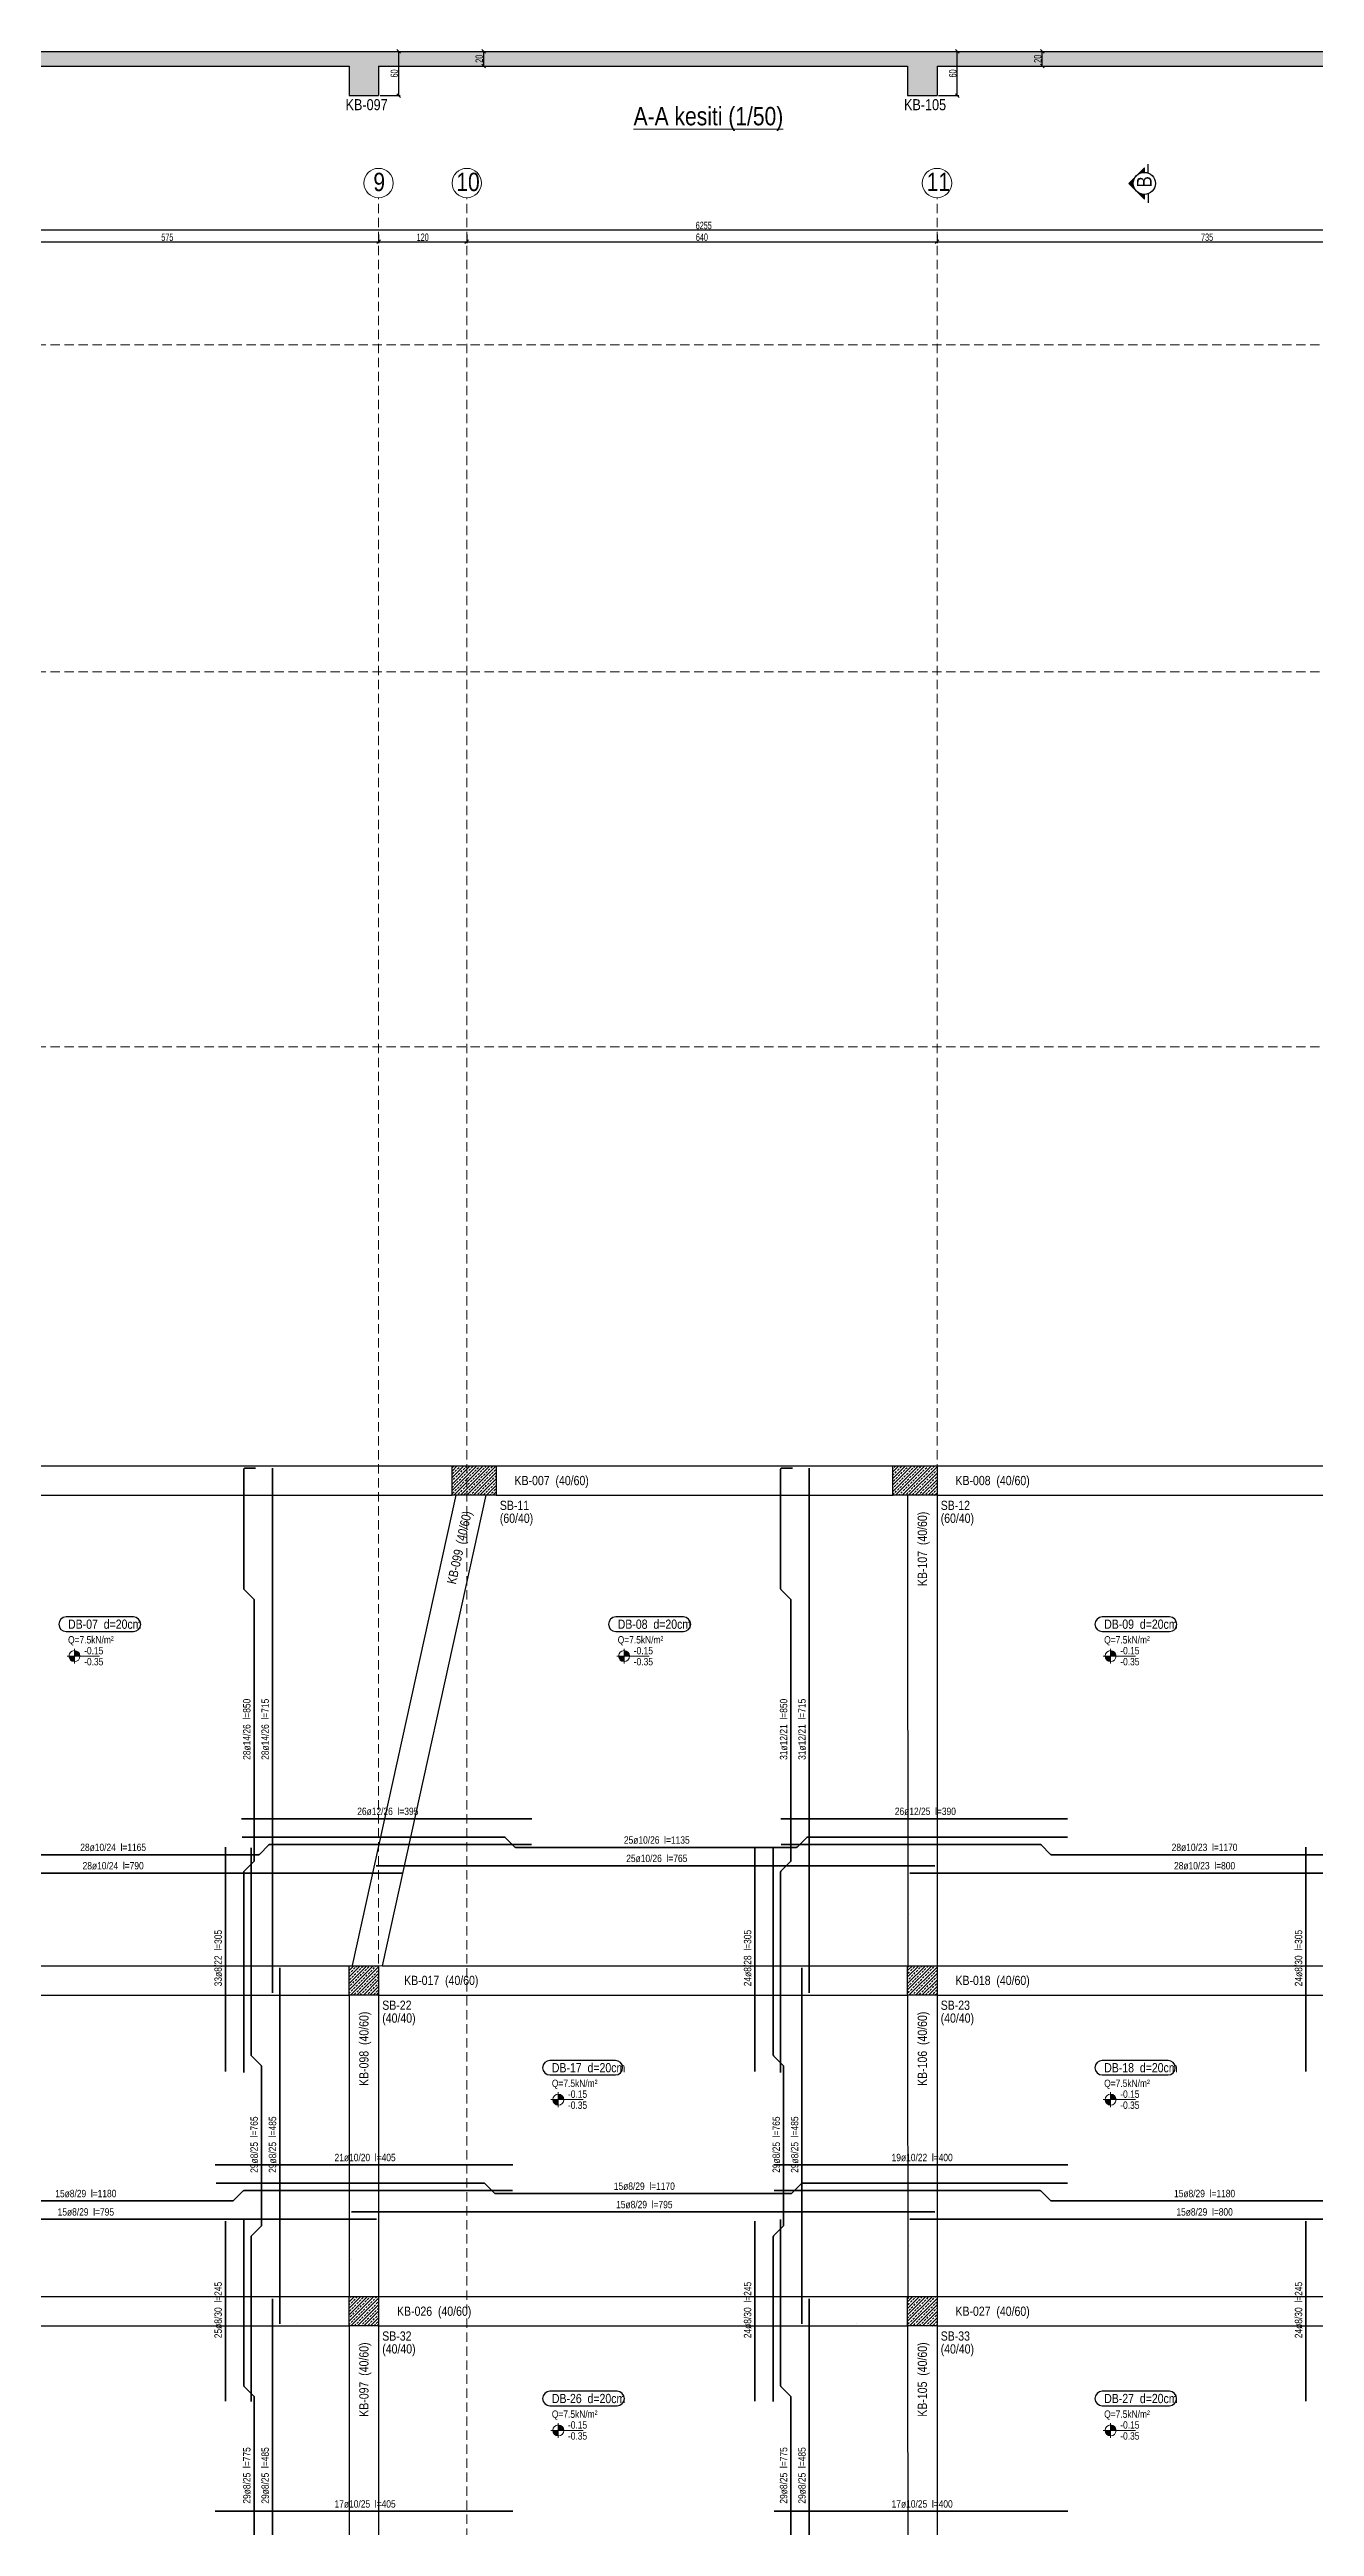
# Model space of a CAD drawing. Header units: millimetres. Extents: x 2275 to 9269, y 491 to 7321.
# Drawn here: x 4992 to 6714, y 3919 to 7288 of the extents above; entities that cross this region are included whole.
import ezdxf
from ezdxf.enums import TextEntityAlignment as Align

# ---------------------------------------------------------------- set-up
doc = ezdxf.new("R2010")
doc.units = ezdxf.units.MM
doc.linetypes.add('DASHED', pattern=[19.05, 12.7, -6.35])
for name, color, linetype, lineweight in [('AKS BALONU (BEYKENT)', 7, 'Continuous', 20), ('AKS CIZGISI (BEYKENT)', 252, 'DASHED', 20), ('AKS NO (BEYKENT)', 3, 'Continuous', 20), ('AKS OLCU (BEYKENT)', 200, 'Continuous', 20), ('DONATI (BEYKENT)', 4, 'Continuous', 35), ('DONATI YAZISI (BEYKENT)', 3, 'Continuous', 20), ('DOSEME ISMI (BEYKENT)', 9, 'Continuous', 20), ('DOSEME PAFTA (BEYKENT)', 3, 'Continuous', 20), ('DOSEME SINIRI (BEYKENT)', 2, 'Continuous', 30), ('KESIT (BEYKENT)', 151, 'Continuous', 25), ('KESIT ISMI (BEYKENT)', 6, 'Continuous', 20), ('KIRIS (BEYKENT)', 2, 'Continuous', 30), ('KIRIS ISMI (BEYKENT)', 40, 'Continuous', 20), ('KOLON (BEYKENT)', 3, 'Continuous', 30), ('KOLON ISMI (BEYKENT)', 91, 'Continuous', 20), ('KOT CIZGI (BEYKENT)', 120, 'Continuous', 20), ('KOT YAZI (BEYKENT)', 7, 'Continuous', 20), ('LGP_SLAB', 6, 'Continuous', 30), ('OLCU (BEYKENT)', 14, 'Continuous', 20), ('TARAMA (BEYKENT)', 252, 'Continuous', 25), ('YAZI (BEYKENT)', 140, 'Continuous', 20)]:
    doc.layers.add(name, color=color, linetype=linetype, lineweight=lineweight)
doc.styles.add('DONATI YAZISI (BEYKENT)', font='')
doc.styles.add('DSMOLC-50', font='bahnschrift light condensed', dxfattribs={"width": 0.75, "height": 10})
doc.styles.add('KLNOLC-25', font='bahnschrift light condensed', dxfattribs={"width": 0.75, "height": 10})
doc.styles.add('KOT (BEYKENT)', font='')
doc.styles.add('stastyle', font='RomanSTA.ttf')
doc.styles.add('YAZI (BEYKENT)', font='')
doc.styles.get('DONATI YAZISI (BEYKENT)').set_extended_font_data('Bahnschrift Light Condensed')
doc.styles.get('KOT (BEYKENT)').set_extended_font_data('Bahnschrift Light Condensed')
doc.styles.get('YAZI (BEYKENT)').set_extended_font_data('Bahnschrift Light Condensed')
doc.dimstyles.new('DSMOLC-50', dxfattribs={"dimtxt": 10, "dimasz": 5, "dimexe": 2, "dimexo": 2, "dimgap": 1, "dimtad": 1, "dimdec": 1, "dimrnd": 0.5, "dimzin": 12, "dimdsep": 46, "dimtxsty": 'DSMOLC-50', "dimblk": 'OBLIQUE', "dimblk1": 'OBLIQUE', "dimblk2": 'OBLIQUE', "dimcen": 0, "dimclrt": 7, "dimadec": 0, "dimazin": 0, "dimtfac": 1, "dimtdec": 4, "dimtix": 1, "dimtmove": 2, "dimatfit": 3, "dimfxl": 1, "dimtzin": 0, "dimarcsym": 0})
pattern_1 = [(45, (979.0016, 2596.1246), (-4.4194174, 4.4194174), []), (45, (983.421, 2596.1246), (-4.4194174, 4.4194174), [3.125, -1.5625])]

# ---------------------------------------------------------------- blocks, each defined once
blk = doc.blocks.new('_Oblique')
at = {"color": 0, "linetype": 'ByBlock', "lineweight": -2}
blk.add_line((-0.5, -0.5), (0.5, 0.5), dxfattribs=at)
blk = doc.blocks.new('*D135')
at = {"layer": 'AKS OLCU (BEYKENT)', "color": 0, "lineweight": -2, "transparency": 16777216}
for p, q in [((4865.3, 7036.6), (4865.3, 7024.6)), ((4865.3, 7026.6), (5440.3, 7026.6)), ((5440.3, 7036.6), (5440.3, 7024.6))]:
    blk.add_line(p, q, dxfattribs=at)
at = {"layer": 'DEFPOINTS', "color": 0, "transparency": 16777216}
for p in [(4865.3, 7038.6), (5440.3, 7038.6), (5440.3, 7026.6)]:
    blk.add_point(p, dxfattribs=at)
at = {"layer": 'AKS OLCU (BEYKENT)', "color": 0, "lineweight": -2, "transparency": 16777216, "xscale": 5, "yscale": 5, "zscale": 5, "rotation": 180}
blk.add_blockref('_Oblique', (4865.3, 7026.6), dxfattribs=at)
at = {"layer": 'AKS OLCU (BEYKENT)', "color": 0, "lineweight": -2, "transparency": 16777216, "xscale": 5, "yscale": 5, "zscale": 5}
blk.add_blockref('_Oblique', (5440.3, 7026.6), dxfattribs=at)
at = {"layer": 'AKS OLCU (BEYKENT)', "color": 7, "transparency": 16777216, "insert": (5152.8, 7032.6), "char_height": 10, "attachment_point": 5, "style": 'DSMOLC-50'}
blk.add_mtext('575', dxfattribs=at)
blk = doc.blocks.new('*D136')
at = {"layer": 'AKS OLCU (BEYKENT)', "color": 0, "lineweight": -2, "transparency": 16777216}
for p, q in [((5440.3, 7036.6), (5440.3, 7024.6)), ((5440.3, 7026.6), (5560.3, 7026.6)), ((5560.3, 7036.6), (5560.3, 7024.6))]:
    blk.add_line(p, q, dxfattribs=at)
at = {"layer": 'DEFPOINTS', "color": 0, "transparency": 16777216}
for p in [(5440.3, 7038.6), (5560.3, 7038.6), (5560.3, 7026.6)]:
    blk.add_point(p, dxfattribs=at)
at = {"layer": 'AKS OLCU (BEYKENT)', "color": 0, "lineweight": -2, "transparency": 16777216, "xscale": 5, "yscale": 5, "zscale": 5, "rotation": 180}
blk.add_blockref('_Oblique', (5440.3, 7026.6), dxfattribs=at)
at = {"layer": 'AKS OLCU (BEYKENT)', "color": 0, "lineweight": -2, "transparency": 16777216, "xscale": 5, "yscale": 5, "zscale": 5}
blk.add_blockref('_Oblique', (5560.3, 7026.6), dxfattribs=at)
at = {"layer": 'AKS OLCU (BEYKENT)', "color": 7, "transparency": 16777216, "insert": (5500.3, 7032.7), "char_height": 10, "attachment_point": 5, "style": 'DSMOLC-50'}
blk.add_mtext('120', dxfattribs=at)
blk = doc.blocks.new('*D137')
at = {"layer": 'AKS OLCU (BEYKENT)', "color": 0, "lineweight": -2, "transparency": 16777216}
for p, q in [((5560.3, 7036.6), (5560.3, 7024.6)), ((5560.3, 7026.6), (6200.3, 7026.6)), ((6200.3, 7036.6), (6200.3, 7024.6))]:
    blk.add_line(p, q, dxfattribs=at)
at = {"layer": 'DEFPOINTS', "color": 0, "transparency": 16777216}
for p in [(5560.3, 7038.6), (6200.3, 7038.6), (6200.3, 7026.6)]:
    blk.add_point(p, dxfattribs=at)
at = {"layer": 'AKS OLCU (BEYKENT)', "color": 0, "lineweight": -2, "transparency": 16777216, "xscale": 5, "yscale": 5, "zscale": 5, "rotation": 180}
blk.add_blockref('_Oblique', (5560.3, 7026.6), dxfattribs=at)
at = {"layer": 'AKS OLCU (BEYKENT)', "color": 0, "lineweight": -2, "transparency": 16777216, "xscale": 5, "yscale": 5, "zscale": 5}
blk.add_blockref('_Oblique', (6200.3, 7026.6), dxfattribs=at)
at = {"layer": 'AKS OLCU (BEYKENT)', "color": 7, "transparency": 16777216, "insert": (5880.3, 7032.7), "char_height": 10, "attachment_point": 5, "style": 'DSMOLC-50'}
blk.add_mtext('640', dxfattribs=at)
blk = doc.blocks.new('*D138')
at = {"layer": 'AKS OLCU (BEYKENT)', "color": 0, "lineweight": -2, "transparency": 16777216}
for p, q in [((6200.3, 7036.6), (6200.3, 7024.6)), ((6200.3, 7026.6), (6935.3, 7026.6)), ((6935.3, 7036.6), (6935.3, 7024.6))]:
    blk.add_line(p, q, dxfattribs=at)
at = {"layer": 'DEFPOINTS', "color": 0, "transparency": 16777216}
for p in [(6200.3, 7038.6), (6935.3, 7038.6), (6935.3, 7026.6)]:
    blk.add_point(p, dxfattribs=at)
at = {"layer": 'AKS OLCU (BEYKENT)', "color": 0, "lineweight": -2, "transparency": 16777216, "xscale": 5, "yscale": 5, "zscale": 5, "rotation": 180}
blk.add_blockref('_Oblique', (6200.3, 7026.6), dxfattribs=at)
at = {"layer": 'AKS OLCU (BEYKENT)', "color": 0, "lineweight": -2, "transparency": 16777216, "xscale": 5, "yscale": 5, "zscale": 5}
blk.add_blockref('_Oblique', (6935.3, 7026.6), dxfattribs=at)
at = {"layer": 'AKS OLCU (BEYKENT)', "color": 7, "transparency": 16777216, "insert": (6567.8, 7032.7), "char_height": 10, "attachment_point": 5, "style": 'DSMOLC-50'}
blk.add_mtext('735', dxfattribs=at)
blk = doc.blocks.new('*D144')
at = {"layer": 'AKS OLCU (BEYKENT)', "color": 0, "lineweight": -2, "transparency": 16777216}
for p, q in [((2755.3, 7040.6), (2755.3, 7044.6)), ((2755.3, 7042.6), (9010.3, 7042.6)), ((9010.3, 7040.6), (9010.3, 7044.6))]:
    blk.add_line(p, q, dxfattribs=at)
at = {"layer": 'DEFPOINTS', "color": 0, "transparency": 16777216}
for p in [(9010.3, 7042.6), (2755.3, 7038.6), (9010.3, 7038.6)]:
    blk.add_point(p, dxfattribs=at)
at = {"layer": 'AKS OLCU (BEYKENT)', "color": 0, "lineweight": -2, "transparency": 16777216, "xscale": 5, "yscale": 5, "zscale": 5, "rotation": 180}
blk.add_blockref('_Oblique', (2755.3, 7042.6), dxfattribs=at)
at = {"layer": 'AKS OLCU (BEYKENT)', "color": 0, "lineweight": -2, "transparency": 16777216, "xscale": 5, "yscale": 5, "zscale": 5}
blk.add_blockref('_Oblique', (9010.3, 7042.6), dxfattribs=at)
at = {"layer": 'AKS OLCU (BEYKENT)', "color": 7, "transparency": 16777216, "insert": (5882.8, 7048.7), "char_height": 10, "attachment_point": 5, "style": 'DSMOLC-50'}
blk.add_mtext('6255', dxfattribs=at)
blk = doc.blocks.new('*D200')
at = {"layer": 'DEFPOINTS', "color": 0, "transparency": 16777216}
for p in [(5440.3, 7285.5), (5467.8, 7285.5), (5440.3, 7225.5)]:
    blk.add_point(p, dxfattribs=at)
at = {"layer": 'OLCU (BEYKENT)', "color": 0, "lineweight": -2, "transparency": 16777216}
for p, q in [((5442.3, 7285.5), (5469.8, 7285.5)), ((5467.8, 7225.5), (5467.8, 7285.5)), ((5442.3, 7225.5), (5469.8, 7225.5))]:
    blk.add_line(p, q, dxfattribs=at)
at = {"layer": 'OLCU (BEYKENT)', "color": 0, "lineweight": -2, "transparency": 16777216, "xscale": 5, "yscale": 5, "zscale": 5}
for p, rotation in [((5467.8, 7285.5), 90), ((5467.8, 7225.5), 270)]:
    blk.add_blockref('_Oblique', p, dxfattribs=dict(at, rotation=rotation))
at = {"layer": 'OLCU (BEYKENT)', "color": 7, "lineweight": -3, "transparency": 16777216, "insert": (5461.7, 7255.5), "char_height": 10, "attachment_point": 5, "rotation": 90, "style": 'KLNOLC-25'}
blk.add_mtext('60', dxfattribs=at)
blk = doc.blocks.new('*D102')
at = {"layer": 'DEFPOINTS', "color": 0, "transparency": 16777216}
for p in [(5564, 7285.5), (5583.4, 7285.5), (5564, 7265.5)]:
    blk.add_point(p, dxfattribs=at)
at = {"layer": 'OLCU (BEYKENT)', "color": 0, "lineweight": -2, "transparency": 16777216}
for p, q in [((5566, 7285.5), (5585.4, 7285.5)), ((5583.4, 7265.5), (5583.4, 7285.5)), ((5566, 7265.5), (5585.4, 7265.5))]:
    blk.add_line(p, q, dxfattribs=at)
at = {"layer": 'OLCU (BEYKENT)', "color": 0, "lineweight": -2, "transparency": 16777216, "xscale": 5, "yscale": 5, "zscale": 5}
for p, rotation in [((5583.4, 7285.5), 90), ((5583.4, 7265.5), 270)]:
    blk.add_blockref('_Oblique', p, dxfattribs=dict(at, rotation=rotation))
at = {"layer": 'OLCU (BEYKENT)', "color": 7, "lineweight": -3, "transparency": 16777216, "insert": (5577.3, 7275.5), "char_height": 10, "attachment_point": 5, "rotation": 90, "style": 'KLNOLC-25'}
blk.add_mtext('20', dxfattribs=at)
blk = doc.blocks.new('*D103')
at = {"layer": 'DEFPOINTS', "color": 0, "transparency": 16777216}
for p in [(6200.3, 7285.5), (6227.8, 7285.5), (6200.3, 7225.5)]:
    blk.add_point(p, dxfattribs=at)
at = {"layer": 'OLCU (BEYKENT)', "color": 0, "lineweight": -2, "transparency": 16777216}
for p, q in [((6202.3, 7285.5), (6229.8, 7285.5)), ((6227.8, 7225.5), (6227.8, 7285.5)), ((6202.3, 7225.5), (6229.8, 7225.5))]:
    blk.add_line(p, q, dxfattribs=at)
at = {"layer": 'OLCU (BEYKENT)', "color": 0, "lineweight": -2, "transparency": 16777216, "xscale": 5, "yscale": 5, "zscale": 5}
for p, rotation in [((6227.8, 7285.5), 90), ((6227.8, 7225.5), 270)]:
    blk.add_blockref('_Oblique', p, dxfattribs=dict(at, rotation=rotation))
at = {"layer": 'OLCU (BEYKENT)', "color": 7, "lineweight": -3, "transparency": 16777216, "insert": (6221.7, 7255.5), "char_height": 10, "attachment_point": 5, "rotation": 90, "style": 'KLNOLC-25'}
blk.add_mtext('60', dxfattribs=at)
blk = doc.blocks.new('*D104')
at = {"layer": 'DEFPOINTS', "color": 0, "transparency": 16777216}
for p in [(6324, 7285.5), (6343.4, 7285.5), (6324, 7265.5)]:
    blk.add_point(p, dxfattribs=at)
at = {"layer": 'OLCU (BEYKENT)', "color": 0, "lineweight": -2, "transparency": 16777216}
for p, q in [((6326, 7285.5), (6345.4, 7285.5)), ((6343.4, 7265.5), (6343.4, 7285.5)), ((6326, 7265.5), (6345.4, 7265.5))]:
    blk.add_line(p, q, dxfattribs=at)
at = {"layer": 'OLCU (BEYKENT)', "color": 0, "lineweight": -2, "transparency": 16777216, "xscale": 5, "yscale": 5, "zscale": 5}
for p, rotation in [((6343.4, 7285.5), 90), ((6343.4, 7265.5), 270)]:
    blk.add_blockref('_Oblique', p, dxfattribs=dict(at, rotation=rotation))
at = {"layer": 'OLCU (BEYKENT)', "color": 7, "lineweight": -3, "transparency": 16777216, "insert": (6337.3, 7275.5), "char_height": 10, "attachment_point": 5, "rotation": 90, "style": 'KLNOLC-25'}
blk.add_mtext('20', dxfattribs=at)

msp = doc.modelspace()

# ---------------------------------------------------------------- hatches: boundary and pattern name
at = {"layer": 'KESIT (BEYKENT)', "lineweight": -3}
h = msp.add_hatch(color=256, dxfattribs=at)
h.dxf.hatch_style = 1
h.paths.add_polyline_path([(6471.8, 7116.48), (6461.2, 7105.87), (6471.8, 7095.26, -0.1989124), (6467.41, 7105.87, -0.1989124)])
h = msp.add_hatch(color=256, dxfattribs=at)
h.dxf.hatch_style = 1
h.paths.add_polyline_path([(6482.41, 7127.08), (6471.8, 7116.48, -0.1989124), (6482.41, 7120.87)])
h = msp.add_hatch(color=256, dxfattribs=at)
h.dxf.hatch_style = 1
h.paths.add_polyline_path([(6482.41, 7090.87, -0.1989124), (6471.8, 7095.26), (6482.41, 7084.66)])
at = {"layer": 'KOT CIZGI (BEYKENT)'}
h = msp.add_hatch(color=256, dxfattribs=at)
h.dxf.hatch_style = 1
h.paths.add_polyline_path([(5026.36, 5102.54), (5018.86, 5102.54, 0.4142136), (5026.36, 5095.04)])
h = msp.add_hatch(color=256, dxfattribs=at)
h.dxf.hatch_style = 1
h.paths.add_polyline_path([(5026.36, 5110.04), (5026.36, 5102.54), (5033.86, 5102.54, 0.4142136)])
h = msp.add_hatch(color=256, dxfattribs=at)
h.dxf.hatch_style = 1
h.paths.add_polyline_path([(5774.4, 5102.54), (5766.9, 5102.54, 0.4142136), (5774.4, 5095.04)])
h = msp.add_hatch(color=256, dxfattribs=at)
h.dxf.hatch_style = 1
h.paths.add_polyline_path([(5774.4, 5110.04), (5774.4, 5102.54), (5781.9, 5102.54, 0.4142136)])
h = msp.add_hatch(color=256, dxfattribs=at)
h.dxf.hatch_style = 1
h.paths.add_polyline_path([(6436.46, 5102.54), (6428.96, 5102.54, 0.4142136), (6436.46, 5095.04)])
h = msp.add_hatch(color=256, dxfattribs=at)
h.dxf.hatch_style = 1
h.paths.add_polyline_path([(6436.46, 5110.04), (6436.46, 5102.54), (6443.96, 5102.54, 0.4142136)])
h = msp.add_hatch(color=256, dxfattribs=at)
h.dxf.hatch_style = 1
h.paths.add_polyline_path([(5684.79, 4499.21), (5677.29, 4499.21, 0.4142136), (5684.79, 4491.71)])
h = msp.add_hatch(color=256, dxfattribs=at)
h.dxf.hatch_style = 1
h.paths.add_polyline_path([(5684.79, 4506.71), (5684.79, 4499.21), (5692.29, 4499.21, 0.4142136)])
h = msp.add_hatch(color=256, dxfattribs=at)
h.dxf.hatch_style = 1
h.paths.add_polyline_path([(6436.46, 4499.21), (6428.96, 4499.21, 0.4142136), (6436.46, 4491.71)])
h = msp.add_hatch(color=256, dxfattribs=at)
h.dxf.hatch_style = 1
h.paths.add_polyline_path([(6436.46, 4506.71), (6436.46, 4499.21), (6443.96, 4499.21, 0.4142136)])
h = msp.add_hatch(color=256, dxfattribs=at)
h.dxf.hatch_style = 1
h.paths.add_polyline_path([(5684.79, 4049.21), (5677.29, 4049.21, 0.4142136), (5684.79, 4041.71)])
h = msp.add_hatch(color=256, dxfattribs=at)
h.dxf.hatch_style = 1
h.paths.add_polyline_path([(5684.79, 4056.71), (5684.79, 4049.21), (5692.29, 4049.21, 0.4142136)])
h = msp.add_hatch(color=256, dxfattribs=at)
h.dxf.hatch_style = 1
h.paths.add_polyline_path([(6436.46, 4049.21), (6428.96, 4049.21, 0.4142136), (6436.46, 4041.71)])
h = msp.add_hatch(color=256, dxfattribs=at)
h.dxf.hatch_style = 1
h.paths.add_polyline_path([(6436.46, 4056.71), (6436.46, 4049.21), (6443.96, 4049.21, 0.4142136)])
at = {"layer": 'TARAMA (BEYKENT)', "lineweight": -3}
h = msp.add_hatch(dxfattribs=at)
h.set_pattern_fill('ANSI33', color=256)
h.set_pattern_definition([(45, (979.0016, 2474.559), (-4.490128, 4.490128), []), (45, (983.492, 2474.559), (-4.490128, 4.490128), [3.175, -1.5875])])
h.paths.add_polyline_path([(9010.33, 7285.55), (2755.16, 7285.55), (2755.16, 7225.55), (2785.2, 7225.55), (2785.2, 7265.55), (3075.16, 7265.55), (3075.16, 7225.55), (3115.22, 7225.55), (3115.22, 7265.55), (3845.16, 7265.55), (3845.16, 7225.55), (3905.26, 7225.55), (3905.26, 7265.55), (4640.16, 7265.55), (4640.16, 7225.55), (4680.22, 7225.55), (4680.22, 7265.55), (5400.31, 7265.55), (5400.31, 7225.55), (5440.31, 7225.55), (5440.31, 7265.55), (6160.31, 7265.55), (6160.31, 7225.55), (6200.31, 7225.55), (6200.31, 7265.55), (6905.26, 7265.55), (6905.26, 7225.55), (6965.26, 7225.55), (6965.26, 7265.55), (7685.31, 7265.55), (7685.31, 7225.55), (7725.31, 7225.55), (7725.31, 7265.55), (8210.32, 7265.55), (8210.32, 7225.55), (8250.32, 7225.55), (8250.32, 7265.55), (8980.33, 7265.55), (8980.33, 7225.55), (9010.33, 7225.55)])
at = {"layer": 'TARAMA (BEYKENT)'}
h = msp.add_hatch(dxfattribs=at)
h.set_pattern_fill('ANSI33', color=256, style=0, pattern_type=0)
h.set_pattern_definition(pattern_1)
h.paths.add_polyline_path([(5540.28, 5361.42), (5600.28, 5361.42), (5600.28, 5321.42), (5540.28, 5321.42)], flags=0)
h = msp.add_hatch(dxfattribs=at)
h.set_pattern_fill('ANSI33', color=256, style=0, pattern_type=0)
h.set_pattern_definition(pattern_1)
h.paths.add_polyline_path([(6140.26, 5361.42), (6200.26, 5361.42), (6200.26, 5321.42), (6140.26, 5321.42)], flags=0)
h = msp.add_hatch(dxfattribs=at)
h.set_pattern_fill('ANSI33', color=256, style=0, pattern_type=0)
h.set_pattern_definition(pattern_1)
h.paths.add_polyline_path([(5400.28, 4681.42), (5440.28, 4681.42), (5440.28, 4641.42), (5400.28, 4641.42)], flags=0)
h = msp.add_hatch(dxfattribs=at)
h.set_pattern_fill('ANSI33', color=256, style=0, pattern_type=0)
h.set_pattern_definition(pattern_1)
h.paths.add_polyline_path([(6160.26, 4681.42), (6200.26, 4681.42), (6200.26, 4641.42), (6160.26, 4641.42)], flags=0)
h = msp.add_hatch(dxfattribs=at)
h.set_pattern_fill('ANSI33', color=256, style=0, pattern_type=0)
h.set_pattern_definition(pattern_1)
h.paths.add_polyline_path([(5400.26, 4231.42), (5440.26, 4231.42), (5440.26, 4191.42), (5400.26, 4191.42)], flags=0)
h = msp.add_hatch(dxfattribs=at)
h.set_pattern_fill('ANSI33', color=256, style=0, pattern_type=0)
h.set_pattern_definition(pattern_1)
h.paths.add_polyline_path([(6160.26, 4231.42), (6200.26, 4231.42), (6200.26, 4191.42), (6160.26, 4191.42)], flags=0)

# ---------------------------------------------------------------- linework, layer by layer
at = {"layer": 'AKS BALONU (BEYKENT)'}
for centre in [(5440.26, 7106.42), (5560.26, 7106.42), (6200.26, 7106.42)]:
    msp.add_circle(centre, 20, dxfattribs=at)
at = {"layer": 'AKS CIZGISI (BEYKENT)'}
for p, q in [((5440.26, 531.42), (5440.26, 7086.42)), ((5560.26, 531.42), (5560.26, 7086.42)), ((6200.26, 531.42), (6200.26, 7086.42)), ((2555.26, 6886.42), (9225.26, 6886.42)), ((2555.26, 6441.42), (9225.26, 6441.42)), ((2555.26, 5931.42), (9225.26, 5931.42)), ((2555.26, 5361.42), (9225.26, 5361.42)), ((2555.26, 4681.42), (9225.26, 4681.42)), ((2555.26, 4231.42), (9225.26, 4231.42))]:
    msp.add_line(p, q, dxfattribs=at)
at = {"layer": 'DONATI (BEYKENT)'}
for points in [[(5256.88, 4536.02), (5256.88, 4808.8, -0.1989124), (5257.32, 4809.86), (5270.44, 4822.98, 0.1989124), (5270.88, 4824.04), (5270.88, 5178.8, 0.1989124), (5270.44, 5179.86), (5257.32, 5192.98, -0.1989124), (5256.88, 5194.04), (5256.88, 5356.92, -0.4142136), (5258.38, 5358.42), (5272.88, 5358.42)], [(5987.44, 4536.02), (5987.44, 4808.8, -0.1989124), (5987.88, 4809.86), (6001, 4822.98, 0.1989124), (6001.44, 4824.04), (6001.44, 5178.8, 0.1989124), (6001, 5179.86), (5987.88, 5192.98, -0.1989124), (5987.44, 5194.04), (5987.44, 5356.92, -0.4142136), (5988.94, 5358.42), (6003.44, 5358.42)], [(5254.55, 4856.44), (5611.58, 4856.44, -0.1989124), (5612.64, 4856.01), (5625.76, 4842.88, 0.1989124), (5626.82, 4842.44), (6008.69, 4842.44, 0.1989124), (6009.75, 4842.88), (6022.87, 4856.01, -0.1989124), (6023.93, 4856.44), (6377.94, 4856.44)], [(4495.15, 4846.44), (4863.07, 4846.44, -0.1989124), (4864.13, 4846.01), (4877.26, 4832.88, 0.1989124), (4878.32, 4832.44), (5276.95, 4832.44, 0.1989124), (5278.01, 4832.88), (5291.13, 4846.01, -0.1989124), (5292.19, 4846.44), (5648.56, 4846.44)], [(5266.88, 4088.47), (5266.88, 4312.8, -0.1989124), (5267.32, 4313.86), (5280.44, 4326.98, 0.1989124), (5280.88, 4328.04), (5280.88, 4544.8, 0.1989124), (5280.44, 4545.86), (5267.32, 4558.98, -0.1989124), (5266.88, 4560.04), (5266.88, 4841.87)], [(5977.44, 4088.47), (5977.44, 4312.8, -0.1989124), (5977.88, 4313.86), (5991, 4326.98, 0.1989124), (5991.44, 4328.04), (5991.44, 4544.8, 0.1989124), (5991, 4545.86), (5977.88, 4558.98, -0.1989124), (5977.44, 4560.04), (5977.44, 4841.87)], [(5987.96, 4846.44), (6340.71, 4846.44, -0.1989124), (6341.77, 4846.01), (6354.89, 4832.88, 0.1989124), (6355.95, 4832.44), (6749.66, 4832.44, 0.1989124), (6750.72, 4832.88), (6763.84, 4846.01, -0.1989124), (6764.9, 4846.44), (7146.37, 4846.44)], [(5219.24, 4385.51), (5583.72, 4385.51, -0.1989124), (5584.78, 4385.07), (5597.9, 4371.95, 0.1989124), (5598.96, 4371.51), (6001.72, 4371.51, 0.1989124), (6002.78, 4371.95), (6015.9, 4385.07, -0.1989124), (6016.96, 4385.51), (6377.63, 4385.51)], [(4454.2, 4375.51), (4823.6, 4375.51, -0.1989124), (4824.66, 4375.07), (4837.78, 4361.95, 0.1989124), (4838.84, 4361.51), (5241.69, 4361.51, 0.1989124), (5242.75, 4361.95), (5255.87, 4375.07, -0.1989124), (5256.93, 4375.51), (5622.6, 4375.51)], [(5978.61, 4375.51), (6340.7, 4375.51, -0.1989124), (6341.76, 4375.07), (6354.88, 4361.95, 0.1989124), (6355.94, 4361.51), (6749.66, 4361.51, 0.1989124), (6750.72, 4361.95), (6763.84, 4375.07, -0.1989124), (6764.9, 4375.51), (7147.01, 4375.51)], [(5256.88, 3572.85), (5256.88, 3862.8, -0.1989124), (5257.32, 3863.86), (5270.44, 3876.98, 0.1989124), (5270.88, 3878.04), (5270.88, 4094.8, 0.1989124), (5270.44, 4095.86), (5257.32, 4108.98, -0.1989124), (5256.88, 4110.04), (5256.88, 4336.25)], [(5987.44, 3572.85), (5987.44, 3862.8, -0.1989124), (5987.88, 3863.86), (6001, 3876.98, 0.1989124), (6001.44, 3878.04), (6001.44, 4094.8, 0.1989124), (6001, 4095.86), (5987.88, 4108.98, -0.1989124), (5987.44, 4110.04), (5987.44, 4336.25)]]:
    msp.add_lwpolyline(points, format="xyb", dxfattribs=at)
for points in [[(5295.88, 4644.42), (5295.88, 5358.42)], [(6026.44, 4644.42), (6026.44, 5358.42)], [(5253.69, 4881.44), (5648.69, 4881.44)], [(5987.81, 4881.44), (6377.81, 4881.44)], [(5231.88, 4537.67), (5231.88, 4842.67)], [(5952.44, 4537.67), (5952.44, 4842.67)], [(6702.22, 4537.67), (6702.22, 4842.67)], [(4682.77, 4807.44), (5472.16, 4807.44)], [(5437.2, 4817.44), (6197.34, 4817.44)], [(6163.34, 4807.44), (6962.26, 4807.44)], [(5305.88, 4194.42), (5305.88, 4678.42)], [(6016.44, 4194.42), (6016.44, 4678.42)], [(5217.82, 4410.51), (5622.82, 4410.51)], [(5978.45, 4410.51), (6378.45, 4410.51)], [(4643.19, 4336.51), (5437.34, 4336.51)], [(5231.88, 4088.92), (5231.88, 4333.92)], [(5403.34, 4346.51), (6197.34, 4346.51)], [(5952.44, 4088.92), (5952.44, 4333.92)], [(6163.34, 4336.51), (6962.26, 4336.51)], [(6702.22, 4088.92), (6702.22, 4333.92)], [(5295.88, 3744.42), (5295.88, 4228.42)], [(6026.44, 3744.42), (6026.44, 4228.42)], [(5217.82, 3939.26), (5622.82, 3939.26)], [(5978.46, 3939.26), (6378.46, 3939.26)]]:
    msp.add_lwpolyline(points, dxfattribs=at)
at = {"layer": 'DOSEME PAFTA (BEYKENT)', "lineweight": -3}
for points in [[(5015.03, 5136.1), (5106.62, 5136.1, 1), (5106.62, 5155.88), (5015.03, 5155.88, 1)], [(5763.07, 5136.1), (5855.18, 5136.1, 1), (5855.18, 5155.88), (5763.07, 5155.88, 1)], [(6425.12, 5136.1), (6516.8, 5136.1, 1), (6516.8, 5155.88), (6425.12, 5155.88, 1)], [(5673.46, 4532.77), (5762.48, 4532.77, 1), (5762.48, 4552.55), (5673.46, 4552.55, 1)], [(6425.12, 4532.77), (6514.67, 4532.77, 1), (6514.67, 4552.55), (6425.12, 4552.55, 1)], [(5673.46, 4082.77), (5764.88, 4082.77, 1), (5764.88, 4102.55), (5673.46, 4102.55, 1)], [(6425.12, 4082.77), (6516.46, 4082.77, 1), (6516.46, 4102.55), (6425.12, 4102.55, 1)]]:
    msp.add_lwpolyline(points, format="xyb", close=True, dxfattribs=at)
at = {"layer": 'DOSEME SINIRI (BEYKENT)'}
for p, q in [((2755.16, 7285.55), (9010.33, 7285.55)), ((4680.22, 7265.55), (5400.31, 7265.55)), ((5400.31, 7265.55), (5400.31, 7225.55)), ((5440.31, 7265.55), (5440.31, 7225.55)), ((5440.31, 7265.55), (6160.31, 7265.55)), ((6160.31, 7265.55), (6160.31, 7225.55)), ((6200.31, 7265.55), (6200.31, 7225.55)), ((6200.31, 7265.55), (6905.26, 7265.55)), ((5400.31, 7225.55), (5440.31, 7225.55)), ((6160.31, 7225.55), (6200.31, 7225.55))]:
    msp.add_line(p, q, dxfattribs=at)
at = {"layer": 'KESIT (BEYKENT)', "lineweight": -3, "flags": 128}
for points in [[(6482.41, 7120.87), (6482.41, 7127.08), (6461.2, 7105.87), (6482.41, 7084.66), (6482.41, 7090.87)], [(6487.41, 7120.01), (6487.41, 7132.08)], [(6487.41, 7091.73), (6487.41, 7079.66)]]:
    msp.add_lwpolyline(points, dxfattribs=at)
at = {"layer": 'KESIT (BEYKENT)', "lineweight": -3}
msp.add_circle((6482.41, 7105.87), 15, dxfattribs=at)
at = {"layer": 'KIRIS (BEYKENT)'}
for p, q in [((4865.31, 5361.42), (5540.28, 5361.42)), ((5600.28, 5361.42), (6140.36, 5361.42)), ((6200.36, 5361.42), (6935.16, 5361.42)), ((4865.31, 5321.42), (5540.28, 5321.42)), ((5545.39, 5321.52), (5404.22, 4681.52)), ((5586.36, 5321.52), (5445.16, 4681.42)), ((5600.28, 5321.42), (6140.36, 5321.42)), ((6160.26, 5321.52), (6160.36, 4681.52)), ((6200.26, 5321.42), (6200.36, 4681.52)), ((6200.36, 5321.42), (6905.26, 5321.42)), ((4686.06, 4681.42), (5400.28, 4681.42)), ((5445.16, 4681.42), (6160.36, 4681.42)), ((6200.36, 4681.42), (6905.26, 4681.42)), ((4680.31, 4641.42), (5400.26, 4641.42)), ((5400.26, 4641.42), (5400.36, 4231.52)), ((5440.26, 4641.42), (5440.36, 4231.52)), ((5440.28, 4641.42), (6160.26, 4641.42)), ((6160.26, 4641.42), (6160.36, 4231.52)), ((6200.26, 4641.42), (6200.36, 4231.52)), ((6200.36, 4641.42), (6905.26, 4641.42)), ((4680.16, 4231.42), (5400.36, 4231.42)), ((5440.36, 4231.42), (6160.36, 4231.42)), ((6200.36, 4231.42), (6905.26, 4231.42)), ((4680.26, 4191.42), (5400.26, 4191.42)), ((5400.26, 4191.42), (5400.36, 3781.52)), ((5440.26, 4191.42), (5440.36, 3781.52)), ((5440.36, 4191.42), (6160.26, 4191.42)), ((6160.26, 4191.42), (6160.36, 3781.52)), ((6200.26, 4191.42), (6200.36, 3781.52)), ((6200.36, 4191.42), (6905.26, 4191.42))]:
    msp.add_line(p, q, dxfattribs=at)
at = {"layer": 'KOLON (BEYKENT)'}
for points in [[(5540.28, 5361.42), (5600.28, 5361.42), (5600.28, 5321.42), (5540.28, 5321.42)], [(6140.26, 5361.42), (6200.26, 5361.42), (6200.26, 5321.42), (6140.26, 5321.42)], [(5400.28, 4681.42), (5440.28, 4681.42), (5440.28, 4641.42), (5400.28, 4641.42)], [(6160.26, 4681.42), (6200.26, 4681.42), (6200.26, 4641.42), (6160.26, 4641.42)], [(5400.26, 4231.42), (5440.26, 4231.42), (5440.26, 4191.42), (5400.26, 4191.42)], [(6160.26, 4231.42), (6200.26, 4231.42), (6200.26, 4191.42), (6160.26, 4191.42)]]:
    msp.add_lwpolyline(points, close=True, dxfattribs=at)
at = {"layer": 'KOT CIZGI (BEYKENT)'}
for p, q in [((5016.36, 5102.54), (5060.39, 5102.54)), ((5026.36, 5112.54), (5026.36, 5092.54)), ((5764.4, 5102.54), (5808.43, 5102.54)), ((5774.4, 5112.54), (5774.4, 5092.54)), ((6426.46, 5102.54), (6470.49, 5102.54)), ((6436.46, 5112.54), (6436.46, 5092.54)), ((5674.79, 4499.21), (5718.82, 4499.21)), ((5684.79, 4509.21), (5684.79, 4489.21)), ((6426.46, 4499.21), (6470.49, 4499.21)), ((6436.46, 4509.21), (6436.46, 4489.21)), ((5674.79, 4049.21), (5718.82, 4049.21)), ((5684.79, 4059.21), (5684.79, 4039.21)), ((6426.46, 4049.21), (6470.49, 4049.21)), ((6436.46, 4059.21), (6436.46, 4039.21))]:
    msp.add_line(p, q, dxfattribs=at)
for centre in [(5026.36, 5102.54), (5774.4, 5102.54), (6436.46, 5102.54), (5684.79, 4499.21), (6436.46, 4499.21), (5684.79, 4049.21), (6436.46, 4049.21)]:
    msp.add_circle(centre, 7.5, dxfattribs=at)

# ---------------------------------------------------------------- texts
at = {"layer": 'AKS NO (BEYKENT)', "style": 'YAZI (BEYKENT)'}
for s, p in [('9', (5433.14, 7095.42)), ('10', (5546.04, 7095.42)), ('11', (6186.03, 7095.42))]:
    msp.add_text(s, height=25, dxfattribs=at).set_placement(p)
at = {"layer": 'DONATI YAZISI (BEYKENT)', "style": 'DONATI YAZISI (BEYKENT)'}
for s, p in [(' 28ø14/26  l=850', (5260.88, 5001.42)), (' 28ø14/26  l=715', (5285.88, 5001.42)), (' 31ø12/21  l=850', (5991.44, 5001.42)), (' 31ø12/21  l=715', (6016.44, 5001.42)), (' 33ø8/22  l=305', (5221.88, 4690.17)), (' 24ø8/28  l=305', (5942.44, 4690.17)), (' 24ø8/30  l=305', (6692.22, 4690.17)), (' 29ø8/25  l=765', (5270.88, 4436.42)), (' 29ø8/25  l=485', (5295.88, 4436.42)), (' 29ø8/25  l=765', (5981.44, 4436.42)), (' 29ø8/25  l=485', (6006.44, 4436.42)), (' 25ø8/30  l=245', (5221.88, 4211.42)), (' 24ø8/30  l=245', (5942.44, 4211.42)), (' 24ø8/30  l=245', (6692.22, 4211.42)), (' 29ø8/25  l=775', (5260.88, 3986.42)), (' 29ø8/25  l=485', (5285.88, 3986.42)), (' 29ø8/25  l=775', (5991.44, 3986.42)), (' 29ø8/25  l=485', (6016.44, 3986.42))]:
    msp.add_text(s, height=10, rotation=90, dxfattribs=at).set_placement(p, align=Align.MIDDLE_CENTER)
for s, p in [(' 26ø12/26  l=395', (5451.19, 4891.44)), (' 26ø12/25  l=390', (6182.81, 4891.44)), (' 25ø10/26  l=1135', (5817.27, 4852.44)), (' 28ø10/24  l=1165', (5077.46, 4842.44)), (' 28ø10/24  l=790', (5077.46, 4817.44)), (' 25ø10/26  l=765', (5817.27, 4827.44)), (' 28ø10/23  l=1170', (6562.8, 4842.44)), (' 28ø10/23  l=800', (6562.8, 4817.44)), (' 21ø10/20  l=405', (5420.32, 4420.51)), (' 19ø10/22  l=400', (6178.45, 4420.51)), (' 15ø8/29  l=1170', (5800.34, 4381.51)), (' 15ø8/29  l=1180', (5040.26, 4371.51)), (' 15ø8/29  l=795', (5040.26, 4346.51)), (' 15ø8/29  l=795', (5800.34, 4356.51)), (' 15ø8/29  l=1180', (6562.8, 4371.51)), (' 15ø8/29  l=800', (6562.8, 4346.51)), (' 17ø10/25  l=405', (5420.32, 3949.26)), (' 17ø10/25  l=400', (6178.46, 3949.26))]:
    msp.add_text(s, height=10, dxfattribs=at).set_placement(p, align=Align.MIDDLE_CENTER)
at = {"layer": 'DOSEME ISMI (BEYKENT)', "style": 'YAZI (BEYKENT)'}
for s, p in [('DB-07  d=20cm', (5017.67, 5139.75)), ('DB-08  d=20cm', (5765.71, 5139.75)), ('DB-09  d=20cm', (6427.76, 5139.75)), ('DB-17  d=20cm', (5676.1, 4536.42)), ('DB-18  d=20cm', (6427.76, 4536.42)), ('DB-26  d=20cm', (5676.1, 4086.42)), ('DB-27  d=20cm', (6427.76, 4086.42))]:
    msp.add_text(s, height=12.5, dxfattribs=at).set_placement(p)
at = {"layer": 'KESIT ISMI (BEYKENT)', "style": 'YAZI (BEYKENT)'}
msp.add_text('%%UA-A kesiti (1/50)', height=25, dxfattribs=at).set_placement((5787.3, 7184.95))
msp.add_text('B', height=20, rotation=90, dxfattribs=at).set_placement((6492.28, 7100.41))
at = {"layer": 'KIRIS ISMI (BEYKENT)', "style": 'YAZI (BEYKENT)'}
for s, height, p in [('KB-097', 15, (5395.31, 7205.55)), ('KB-105', 15, (6155.31, 7205.55)), ('KB-007  (40/60)', 12.5, (5625.28, 5335.17)), ('KB-008  (40/60)', 12.5, (6225.36, 5335.17)), ('KB-017  (40/60)', 12.5, (5475.05, 4655.17)), ('KB-018  (40/60)', 12.5, (6225.36, 4655.17)), ('KB-026  (40/60)', 12.5, (5465.36, 4205.17)), ('KB-027  (40/60)', 12.5, (6225.36, 4205.17))]:
    msp.add_text(s, height=height, dxfattribs=at).set_placement(p)
for s, rotation, p in [('KB-099  (40/60)', 77.56049, (5545.38, 5199.56)), ('KB-107  (40/60)', 90, (6186.52, 5197.88)), ('KB-098  (40/60)', 90, (5426.52, 4517.85)), ('KB-106  (40/60)', 90, (6186.52, 4517.83)), ('KB-097  (40/60)', 90, (5426.52, 4067.85)), ('KB-105  (40/60)', 90, (6186.52, 4067.93))]:
    msp.add_text(s, height=12.5, rotation=rotation, dxfattribs=at).set_placement(p)
at = {"layer": 'KOLON ISMI (BEYKENT)', "style": 'YAZI (BEYKENT)'}
for s, p in [('SB-11', (5605.28, 5301.42)), ('(60/40)', (5605.28, 5283.92)), ('SB-12', (6205.27, 5301.42)), ('(60/40)', (6205.27, 5283.92)), ('SB-22', (5445.28, 4621.42)), ('(40/40)', (5445.28, 4603.92)), ('SB-23', (6205.27, 4621.42)), ('(40/40)', (6205.27, 4603.92)), ('SB-32', (5445.27, 4171.42)), ('SB-33', (6205.27, 4171.42)), ('(40/40)', (5445.27, 4153.92)), ('(40/40)', (6205.27, 4153.92))]:
    msp.add_text(s, height=12.5, dxfattribs=at).set_placement(p)
at = {"layer": 'KOT YAZI (BEYKENT)', "style": 'KOT (BEYKENT)'}
for s, p in [(' -0.15', (5036.36, 5105.04)), (' -0.35', (5036.36, 5090.04)), (' -0.15', (5784.4, 5105.04)), (' -0.35', (5784.4, 5090.04)), (' -0.15', (6446.46, 5105.04)), (' -0.35', (6446.46, 5090.04)), (' -0.15', (5694.79, 4501.71)), (' -0.35', (5694.79, 4486.71)), (' -0.15', (6446.46, 4501.71)), (' -0.35', (6446.46, 4486.71)), (' -0.15', (5694.79, 4051.71)), (' -0.35', (5694.79, 4036.71)), (' -0.15', (6446.46, 4051.71)), (' -0.35', (6446.46, 4036.71))]:
    msp.add_text(s, height=10, dxfattribs=at).set_placement(p)
at = {"layer": 'LGP_SLAB', "style": 'stastyle'}
for s, p in [('& 1-.2- 1- 6.914845- 7.900001', (6163.26, 4751.42)), ('& 1-.2- 1- 7.261662- 7.349998', (5418.04, 4730.25)), ('& 1-.2- 1- 4.5- 0', (5346.03, 4644.42)), ('& 1-.2- 1- 4.5- 0', (6110.26, 4644.42)), ('& 1-.2- 1- 8- 7.349996', (5403.26, 4281.42)), ('& 1-.2- 1- 7.600001- 7.900004', (6163.26, 4301.42)), ('& 1-.2- 1- 4.5- 6.799999', (5330.26, 4194.41)), ('& 1-.2- 1- 4.5- 6.799999', (6090.26, 4194.41))]:
    msp.add_text(s, height=0.0005, dxfattribs=at).set_placement(p)
at = {"layer": 'YAZI (BEYKENT)', "style": 'YAZI (BEYKENT)'}
for p in [(5017.67, 5119.75), (5765.71, 5119.75), (6427.76, 5119.75), (5676.1, 4516.42), (6427.76, 4516.42), (5676.1, 4066.42), (6427.76, 4066.42)]:
    msp.add_text('Q=7.5kN/m²', height=10, dxfattribs=at).set_placement(p)

# ---------------------------------------------------------------- dimensions: what is measured, and where the dimension line sits
at = {"layer": 'AKS OLCU (BEYKENT)'}
for base, p1, p2, picture, middle in [((9010.26, 7042.57), (2755.26, 7038.57), (9010.26, 7038.57), '*D144', (5882.76, 7048.68)), ((5440.26, 7026.57), (4865.26, 7038.57), (5440.26, 7038.57), '*D135', (5152.76, 7032.62)), ((5560.26, 7026.57), (5440.26, 7038.57), (5560.26, 7038.57), '*D136', (5500.26, 7032.68)), ((6200.26, 7026.57), (5560.26, 7038.57), (6200.26, 7038.57), '*D137', (5880.26, 7032.68)), ((6935.26, 7026.57), (6200.26, 7038.57), (6935.26, 7038.57), '*D138', (6567.76, 7032.68))]:
    dim = msp.add_linear_dim(base=base, p1=p1, p2=p2, dimstyle='DSMOLC-50', dxfattribs=at)
    dim.commit()
    dim.dimension.update_dxf_attribs({"geometry": picture, "text_midpoint": middle})
at = {"layer": 'OLCU (BEYKENT)', "lineweight": -3}
for base, p1, p2, picture, middle in [((5467.77, 7285.55), (5440.31, 7225.55), (5440.31, 7285.55), '*D200', (5461.66, 7255.55)), ((5583.4, 7285.55), (5564.02, 7265.55), (5564.02, 7285.55), '*D102', (5577.3, 7275.55)), ((6227.77, 7285.55), (6200.31, 7225.55), (6200.31, 7285.55), '*D103', (6221.66, 7255.55)), ((6343.4, 7285.55), (6324.02, 7265.55), (6324.02, 7285.55), '*D104', (6337.3, 7275.55))]:
    dim = msp.add_linear_dim(base=base, p1=p1, p2=p2, angle=90, dimstyle='DSMOLC-50', override={"dimtxsty": 'KLNOLC-25'}, dxfattribs=at)
    dim.commit()
    dim.dimension.update_dxf_attribs({"geometry": picture, "text_midpoint": middle})

doc.saveas('drawing.dxf')
